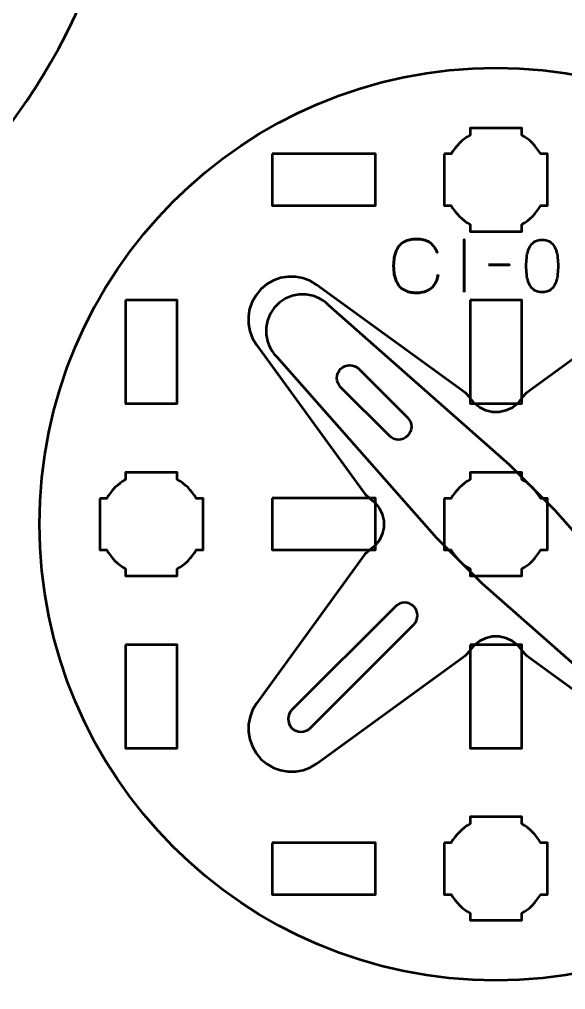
# Model space of a CAD drawing. Header units: centimetres. Extents: x -21.1 to 0, y -29.7 to 0.
# Drawn here: x -6.02 to -2.85, y -26.8 to -21.17 of the extents above; entities that cross this region are included whole.
import ezdxf

# ---------------------------------------------------------------- set-up
doc = ezdxf.new("R2010")
doc.units = ezdxf.units.CM
doc.header["$MEASUREMENT"] = 0
doc.layers.add('Layer 1', color=7, linetype='Continuous')

msp = doc.modelspace()

# ---------------------------------------------------------------- linework, layer by layer
at = {"layer": 'Layer 1', "color": 3, "lineweight": 53}
msp.add_ellipse((-3.25, -24.1), major_axis=(0, 2.65), ratio=1, dxfattribs=at)
at = {"layer": 'Layer 1', "color": 1, "lineweight": 53}
msp.add_open_spline([(-21.00003, -29.19995), (-21.00003, -29.19995), (-21.00003, -2.29992), (-21.00003, -2.29992), (-21.00003, -2.29992), (-21.00003, -2.21709), (-20.93286, -2.14992), (-20.85003, -2.14992), (-20.85003, -2.14992), (-20.7672, -2.14992), (-20.70003, -2.08275), (-20.70003, -1.99992), (-20.70003, -1.99992), (-20.70003, -1.91709), (-20.7672, -1.84992), (-20.85003, -1.84992), (-20.85003, -1.84992), (-20.93286, -1.84992), (-21.00003, -1.78275), (-21.00003, -1.69992), (-21.00003, -1.69992), (-21.00003, -1.61709), (-20.93286, -1.54992), (-20.85003, -1.54992), (-20.85003, -1.54992), (-20.7672, -1.54992), (-20.70003, -1.48275), (-20.70003, -1.39992), (-20.70003, -1.39992), (-20.70003, -1.31709), (-20.7672, -1.24992), (-20.85003, -1.24992), (-20.85003, -1.24992), (-20.93286, -1.24992), (-21.00003, -1.18275), (-21.00003, -1.09992), (-21.00003, -1.09992), (-21.00003, -1.09992), (-21.00003, -0.49992), (-21.00003, -0.49992), (-21.00003, -0.49992), (-21.00003, -0.22295), (-20.77694, 0.00004), (-20.49994, 0.00004), (-20.49994, 0.00004), (-20.49994, 0.00004), (-0.50008, 0.00004), (-0.50008, 0.00004), (-0.50008, 0.00004), (-0.22294, 0.00004), (0.00002, -0.22295), (0.00002, -0.49992), (0.00002, -0.49992), (0.00002, -0.49992), (0.00002, -29.19995), (0.00002, -29.19995), (0.00002, -29.19995), (0.00002, -29.47695), (-0.22294, -29.70004), (-0.50008, -29.70004), (-0.50008, -29.70004), (-0.50008, -29.70004), (-20.49994, -29.70004), (-20.49994, -29.70004), (-20.49994, -29.70004), (-20.77694, -29.70004), (-21.00003, -29.47695), (-21.00003, -29.19995)], degree=3, knots=[0, 0, 0, 0, 0.0588235, 0.0588235, 0.0588235, 0.0588235, 0.1176471, 0.1176471, 0.1176471, 0.1176471, 0.1764706, 0.1764706, 0.1764706, 0.1764706, 0.2352941, 0.2352941, 0.2352941, 0.2352941, 0.2941176, 0.2941176, 0.2941176, 0.2941176, 0.3529412, 0.3529412, 0.3529412, 0.3529412, 0.4117647, 0.4117647, 0.4117647, 0.4117647, 0.4705882, 0.4705882, 0.4705882, 0.4705882, 0.5294118, 0.5294118, 0.5294118, 0.5294118, 0.5882353, 0.5882353, 0.5882353, 0.5882353, 0.6470588, 0.6470588, 0.6470588, 0.6470588, 0.7058824, 0.7058824, 0.7058824, 0.7058824, 0.7647059, 0.7647059, 0.7647059, 0.7647059, 0.8235294, 0.8235294, 0.8235294, 0.8235294, 0.8823529, 0.8823529, 0.8823529, 0.8823529, 0.9411765, 0.9411765, 0.9411765, 0.9411765, 1, 1, 1, 1], dxfattribs=at)
at = {"layer": 'Layer 1', "color": 3, "lineweight": 53}
msp.add_open_spline([(-9.00003, -23.25), (-11.0155, -23.25), (-12.65, -21.6155), (-12.65, -19.59998), (-12.65, -19.59998), (-12.65, -17.58451), (-11.0155, -15.95), (-9.00003, -15.95), (-9.00003, -15.95), (-6.98451, -15.95), (-5.35, -17.58451), (-5.35, -19.59998), (-5.35, -19.59998), (-5.35, -21.6155), (-6.98451, -23.25), (-9.00003, -23.25)], degree=3, knots=[0, 0, 0, 0, 0.25, 0.25, 0.25, 0.25, 0.5, 0.5, 0.5, 0.5, 0.75, 0.75, 0.75, 0.75, 1, 1, 1, 1], dxfattribs=at)
at = {"layer": 'Layer 1', "lineweight": 53}
for points, knots in [([(-3.55, -21.94994), (-3.55, -21.94994), (-3.5098, -21.94994), (-3.5098, -21.94994), (-3.5098, -21.94994), (-3.48347, -21.90442), (-3.44551, -21.86649), (-3.4, -21.84016), (-3.4, -21.84016), (-3.4, -21.84016), (-3.4, -21.79994), (-3.4, -21.79994), (-3.4, -21.79994), (-3.4, -21.79994), (-3.1, -21.79994), (-3.1, -21.79994), (-3.1, -21.79994), (-3.1, -21.79994), (-3.1, -21.84013), (-3.1, -21.84013), (-3.1, -21.84013), (-3.05447, -21.86646), (-3.01648, -21.90441), (-2.99012, -21.94994), (-2.99012, -21.94994), (-2.99012, -21.94994), (-2.95, -21.94994), (-2.95, -21.94994), (-2.95, -21.94994), (-2.95, -21.94994), (-2.95, -22.09536), (-2.95, -22.09536), (-2.95, -22.09536), (-2.95, -22.09536), (-2.94994, -22.10001), (-2.94994, -22.10001), (-2.94994, -22.10001), (-2.94994, -22.10001), (-2.95, -22.10465), (-2.95, -22.10465), (-2.95, -22.10465), (-2.95, -22.10465), (-2.95, -22.24994), (-2.95, -22.24994), (-2.95, -22.24994), (-2.95, -22.24994), (-2.99007, -22.24994), (-2.99007, -22.24994), (-2.99007, -22.24994), (-3.01642, -22.29551), (-3.05442, -22.33352), (-3.1, -22.35988), (-3.1, -22.35988), (-3.1, -22.35988), (-3.1, -22.39994), (-3.1, -22.39994), (-3.1, -22.39994), (-3.1, -22.39994), (-3.24328, -22.39994), (-3.24328, -22.39994), (-3.24328, -22.39994), (-3.24328, -22.39994), (-3.24995, -22.40002), (-3.24995, -22.40002), (-3.24995, -22.40002), (-3.24995, -22.40002), (-3.25663, -22.39994), (-3.25663, -22.39994), (-3.25663, -22.39994), (-3.25663, -22.39994), (-3.4, -22.39994), (-3.4, -22.39994), (-3.4, -22.39994), (-3.4, -22.39994), (-3.4, -22.35984), (-3.4, -22.35984), (-3.4, -22.35984), (-3.44554, -22.33348), (-3.48352, -22.29549), (-3.50985, -22.24994), (-3.50985, -22.24994), (-3.50985, -22.24994), (-3.55, -22.24994), (-3.55, -22.24994), (-3.55, -22.24994), (-3.55, -22.24994), (-3.55, -21.94994), (-3.55, -21.94994)], [0, 0, 0, 0, 0.0454545, 0.0454545, 0.0454545, 0.0454545, 0.0909091, 0.0909091, 0.0909091, 0.0909091, 0.1363636, 0.1363636, 0.1363636, 0.1363636, 0.1818182, 0.1818182, 0.1818182, 0.1818182, 0.2272727, 0.2272727, 0.2272727, 0.2272727, 0.2727273, 0.2727273, 0.2727273, 0.2727273, 0.3181818, 0.3181818, 0.3181818, 0.3181818, 0.3636364, 0.3636364, 0.3636364, 0.3636364, 0.4090909, 0.4090909, 0.4090909, 0.4090909, 0.4545455, 0.4545455, 0.4545455, 0.4545455, 0.5, 0.5, 0.5, 0.5, 0.5454545, 0.5454545, 0.5454545, 0.5454545, 0.5909091, 0.5909091, 0.5909091, 0.5909091, 0.6363636, 0.6363636, 0.6363636, 0.6363636, 0.6818182, 0.6818182, 0.6818182, 0.6818182, 0.7272727, 0.7272727, 0.7272727, 0.7272727, 0.7727273, 0.7727273, 0.7727273, 0.7727273, 0.8181818, 0.8181818, 0.8181818, 0.8181818, 0.8636364, 0.8636364, 0.8636364, 0.8636364, 0.9090909, 0.9090909, 0.9090909, 0.9090909, 0.9545455, 0.9545455, 0.9545455, 0.9545455, 1, 1, 1, 1]), ([(-4.54999, -21.94993), (-4.54999, -21.94993), (-3.94998, -21.94993), (-3.94998, -21.94993), (-3.94998, -21.94993), (-3.94998, -21.94993), (-3.94998, -22.24993), (-3.94998, -22.24993), (-3.94998, -22.24993), (-3.94998, -22.24993), (-4.54999, -22.24993), (-4.54999, -22.24993), (-4.54999, -22.24993), (-4.54999, -22.24993), (-4.54999, -21.94993), (-4.54999, -21.94993)], [0, 0, 0, 0, 0.25, 0.25, 0.25, 0.25, 0.5, 0.5, 0.5, 0.5, 0.75, 0.75, 0.75, 0.75, 1, 1, 1, 1]), ([(-5.39997, -22.79991), (-5.39997, -22.79991), (-5.09997, -22.79991), (-5.09997, -22.79991), (-5.09997, -22.79991), (-5.09997, -22.79991), (-5.09997, -23.39992), (-5.09997, -23.39992), (-5.09997, -23.39992), (-5.09997, -23.39992), (-5.39997, -23.39992), (-5.39997, -23.39992), (-5.39997, -23.39992), (-5.39997, -23.39992), (-5.39997, -22.79991), (-5.39997, -22.79991)], [0, 0, 0, 0, 0.25, 0.25, 0.25, 0.25, 0.5, 0.5, 0.5, 0.5, 0.75, 0.75, 0.75, 0.75, 1, 1, 1, 1]), ([(-3.40004, -22.79991), (-3.40004, -22.79991), (-3.10004, -22.79991), (-3.10004, -22.79991), (-3.10004, -22.79991), (-3.10004, -22.79991), (-3.10004, -23.39992), (-3.10004, -23.39992), (-3.10004, -23.39992), (-3.10004, -23.39992), (-3.40004, -23.39992), (-3.40004, -23.39992), (-3.40004, -23.39992), (-3.40004, -23.39992), (-3.40004, -22.79991), (-3.40004, -22.79991)], [0, 0, 0, 0, 0.25, 0.25, 0.25, 0.25, 0.5, 0.5, 0.5, 0.5, 0.75, 0.75, 0.75, 0.75, 1, 1, 1, 1]), ([(-4.04549, -23.19844), (-4.07477, -23.16916), (-4.12228, -23.16916), (-4.15156, -23.19844), (-4.15156, -23.19844), (-4.18084, -23.22772), (-4.18084, -23.27522), (-4.15156, -23.3045), (-4.15156, -23.3045), (-4.15156, -23.3045), (-3.86871, -23.58735), (-3.86871, -23.58735), (-3.86871, -23.58735), (-3.83943, -23.61663), (-3.79193, -23.61663), (-3.76265, -23.58735), (-3.76265, -23.58735), (-3.73337, -23.55807), (-3.73337, -23.51056), (-3.76265, -23.48128), (-3.76265, -23.48128), (-3.76265, -23.48128), (-4.04549, -23.19844), (-4.04549, -23.19844)], [0, 0, 0, 0, 0.1666667, 0.1666667, 0.1666667, 0.1666667, 0.3333333, 0.3333333, 0.3333333, 0.3333333, 0.5, 0.5, 0.5, 0.5, 0.6666667, 0.6666667, 0.6666667, 0.6666667, 0.8333333, 0.8333333, 0.8333333, 0.8333333, 1, 1, 1, 1]), ([(-5.55, -23.94994), (-5.55, -23.94994), (-5.5098, -23.94994), (-5.5098, -23.94994), (-5.5098, -23.94994), (-5.48347, -23.90442), (-5.44551, -23.86649), (-5.4, -23.84016), (-5.4, -23.84016), (-5.4, -23.84016), (-5.4, -23.79994), (-5.4, -23.79994), (-5.4, -23.79994), (-5.4, -23.79994), (-5.1, -23.79994), (-5.1, -23.79994), (-5.1, -23.79994), (-5.1, -23.79994), (-5.1, -23.84013), (-5.1, -23.84013), (-5.1, -23.84013), (-5.05447, -23.86646), (-5.01648, -23.90441), (-4.99012, -23.94994), (-4.99012, -23.94994), (-4.99012, -23.94994), (-4.95, -23.94994), (-4.95, -23.94994), (-4.95, -23.94994), (-4.95, -23.94994), (-4.95, -24.09536), (-4.95, -24.09536), (-4.95, -24.09536), (-4.95, -24.09536), (-4.94994, -24.10001), (-4.94994, -24.10001), (-4.94994, -24.10001), (-4.94994, -24.10001), (-4.95, -24.10465), (-4.95, -24.10465), (-4.95, -24.10465), (-4.95, -24.10465), (-4.95, -24.24994), (-4.95, -24.24994), (-4.95, -24.24994), (-4.95, -24.24994), (-4.99007, -24.24994), (-4.99007, -24.24994), (-4.99007, -24.24994), (-5.01642, -24.29551), (-5.05442, -24.33352), (-5.1, -24.35988), (-5.1, -24.35988), (-5.1, -24.35988), (-5.1, -24.39994), (-5.1, -24.39994), (-5.1, -24.39994), (-5.1, -24.39994), (-5.24328, -24.39994), (-5.24328, -24.39994), (-5.24328, -24.39994), (-5.24328, -24.39994), (-5.24995, -24.40002), (-5.24995, -24.40002), (-5.24995, -24.40002), (-5.24995, -24.40002), (-5.25663, -24.39994), (-5.25663, -24.39994), (-5.25663, -24.39994), (-5.25663, -24.39994), (-5.4, -24.39994), (-5.4, -24.39994), (-5.4, -24.39994), (-5.4, -24.39994), (-5.4, -24.35984), (-5.4, -24.35984), (-5.4, -24.35984), (-5.44554, -24.33348), (-5.48352, -24.29549), (-5.50985, -24.24994), (-5.50985, -24.24994), (-5.50985, -24.24994), (-5.55, -24.24994), (-5.55, -24.24994), (-5.55, -24.24994), (-5.55, -24.24994), (-5.55, -23.94994), (-5.55, -23.94994)], [0, 0, 0, 0, 0.0454545, 0.0454545, 0.0454545, 0.0454545, 0.0909091, 0.0909091, 0.0909091, 0.0909091, 0.1363636, 0.1363636, 0.1363636, 0.1363636, 0.1818182, 0.1818182, 0.1818182, 0.1818182, 0.2272727, 0.2272727, 0.2272727, 0.2272727, 0.2727273, 0.2727273, 0.2727273, 0.2727273, 0.3181818, 0.3181818, 0.3181818, 0.3181818, 0.3636364, 0.3636364, 0.3636364, 0.3636364, 0.4090909, 0.4090909, 0.4090909, 0.4090909, 0.4545455, 0.4545455, 0.4545455, 0.4545455, 0.5, 0.5, 0.5, 0.5, 0.5454545, 0.5454545, 0.5454545, 0.5454545, 0.5909091, 0.5909091, 0.5909091, 0.5909091, 0.6363636, 0.6363636, 0.6363636, 0.6363636, 0.6818182, 0.6818182, 0.6818182, 0.6818182, 0.7272727, 0.7272727, 0.7272727, 0.7272727, 0.7727273, 0.7727273, 0.7727273, 0.7727273, 0.8181818, 0.8181818, 0.8181818, 0.8181818, 0.8636364, 0.8636364, 0.8636364, 0.8636364, 0.9090909, 0.9090909, 0.9090909, 0.9090909, 0.9545455, 0.9545455, 0.9545455, 0.9545455, 1, 1, 1, 1]), ([(-3.55, -23.94994), (-3.55, -23.94994), (-3.5098, -23.94994), (-3.5098, -23.94994), (-3.5098, -23.94994), (-3.48347, -23.90442), (-3.44551, -23.86649), (-3.4, -23.84016), (-3.4, -23.84016), (-3.4, -23.84016), (-3.4, -23.79994), (-3.4, -23.79994), (-3.4, -23.79994), (-3.4, -23.79994), (-3.1, -23.79994), (-3.1, -23.79994), (-3.1, -23.79994), (-3.1, -23.79994), (-3.1, -23.84013), (-3.1, -23.84013), (-3.1, -23.84013), (-3.05447, -23.86646), (-3.01648, -23.90441), (-2.99012, -23.94994), (-2.99012, -23.94994), (-2.99012, -23.94994), (-2.95, -23.94994), (-2.95, -23.94994), (-2.95, -23.94994), (-2.95, -23.94994), (-2.95, -24.09536), (-2.95, -24.09536), (-2.95, -24.09536), (-2.95, -24.09536), (-2.94994, -24.10001), (-2.94994, -24.10001), (-2.94994, -24.10001), (-2.94994, -24.10001), (-2.95, -24.10465), (-2.95, -24.10465), (-2.95, -24.10465), (-2.95, -24.10465), (-2.95, -24.24994), (-2.95, -24.24994), (-2.95, -24.24994), (-2.95, -24.24994), (-2.99007, -24.24994), (-2.99007, -24.24994), (-2.99007, -24.24994), (-3.01642, -24.29551), (-3.05442, -24.33352), (-3.1, -24.35988), (-3.1, -24.35988), (-3.1, -24.35988), (-3.1, -24.39994), (-3.1, -24.39994), (-3.1, -24.39994), (-3.1, -24.39994), (-3.24328, -24.39994), (-3.24328, -24.39994), (-3.24328, -24.39994), (-3.24328, -24.39994), (-3.24995, -24.40002), (-3.24995, -24.40002), (-3.24995, -24.40002), (-3.24995, -24.40002), (-3.25663, -24.39994), (-3.25663, -24.39994), (-3.25663, -24.39994), (-3.25663, -24.39994), (-3.4, -24.39994), (-3.4, -24.39994), (-3.4, -24.39994), (-3.4, -24.39994), (-3.4, -24.35984), (-3.4, -24.35984), (-3.4, -24.35984), (-3.44554, -24.33348), (-3.48352, -24.29549), (-3.50985, -24.24994), (-3.50985, -24.24994), (-3.50985, -24.24994), (-3.55, -24.24994), (-3.55, -24.24994), (-3.55, -24.24994), (-3.55, -24.24994), (-3.55, -23.94994), (-3.55, -23.94994)], [0, 0, 0, 0, 0.0454545, 0.0454545, 0.0454545, 0.0454545, 0.0909091, 0.0909091, 0.0909091, 0.0909091, 0.1363636, 0.1363636, 0.1363636, 0.1363636, 0.1818182, 0.1818182, 0.1818182, 0.1818182, 0.2272727, 0.2272727, 0.2272727, 0.2272727, 0.2727273, 0.2727273, 0.2727273, 0.2727273, 0.3181818, 0.3181818, 0.3181818, 0.3181818, 0.3636364, 0.3636364, 0.3636364, 0.3636364, 0.4090909, 0.4090909, 0.4090909, 0.4090909, 0.4545455, 0.4545455, 0.4545455, 0.4545455, 0.5, 0.5, 0.5, 0.5, 0.5454545, 0.5454545, 0.5454545, 0.5454545, 0.5909091, 0.5909091, 0.5909091, 0.5909091, 0.6363636, 0.6363636, 0.6363636, 0.6363636, 0.6818182, 0.6818182, 0.6818182, 0.6818182, 0.7272727, 0.7272727, 0.7272727, 0.7272727, 0.7727273, 0.7727273, 0.7727273, 0.7727273, 0.8181818, 0.8181818, 0.8181818, 0.8181818, 0.8636364, 0.8636364, 0.8636364, 0.8636364, 0.9090909, 0.9090909, 0.9090909, 0.9090909, 0.9545455, 0.9545455, 0.9545455, 0.9545455, 1, 1, 1, 1]), ([(-4.54999, -23.94986), (-4.54999, -23.94986), (-3.94998, -23.94986), (-3.94998, -23.94986), (-3.94998, -23.94986), (-3.94998, -23.94986), (-3.94998, -24.24986), (-3.94998, -24.24986), (-3.94998, -24.24986), (-3.94998, -24.24986), (-4.54999, -24.24986), (-4.54999, -24.24986), (-4.54999, -24.24986), (-4.54999, -24.24986), (-4.54999, -23.94986), (-4.54999, -23.94986)], [0, 0, 0, 0, 0.25, 0.25, 0.25, 0.25, 0.5, 0.5, 0.5, 0.5, 0.75, 0.75, 0.75, 0.75, 1, 1, 1, 1]), ([(-4.32833, -25.2844), (-4.35761, -25.31369), (-4.40512, -25.31369), (-4.4344, -25.2844), (-4.4344, -25.2844), (-4.46368, -25.25512), (-4.46368, -25.20762), (-4.4344, -25.17834), (-4.4344, -25.17834), (-4.4344, -25.17834), (-3.83336, -24.5773), (-3.83336, -24.5773), (-3.83336, -24.5773), (-3.80408, -24.54802), (-3.75657, -24.54802), (-3.72729, -24.5773), (-3.72729, -24.5773), (-3.69801, -24.60658), (-3.69801, -24.65408), (-3.72729, -24.68336), (-3.72729, -24.68336), (-3.72729, -24.68336), (-4.32833, -25.2844), (-4.32833, -25.2844)], [0, 0, 0, 0, 0.1666667, 0.1666667, 0.1666667, 0.1666667, 0.3333333, 0.3333333, 0.3333333, 0.3333333, 0.5, 0.5, 0.5, 0.5, 0.6666667, 0.6666667, 0.6666667, 0.6666667, 0.8333333, 0.8333333, 0.8333333, 0.8333333, 1, 1, 1, 1]), ([(-5.39997, -24.79998), (-5.39997, -24.79998), (-5.09997, -24.79998), (-5.09997, -24.79998), (-5.09997, -24.79998), (-5.09997, -24.79998), (-5.09997, -25.39998), (-5.09997, -25.39998), (-5.09997, -25.39998), (-5.09997, -25.39998), (-5.39997, -25.39998), (-5.39997, -25.39998), (-5.39997, -25.39998), (-5.39997, -25.39998), (-5.39997, -24.79998), (-5.39997, -24.79998)], [0, 0, 0, 0, 0.25, 0.25, 0.25, 0.25, 0.5, 0.5, 0.5, 0.5, 0.75, 0.75, 0.75, 0.75, 1, 1, 1, 1]), ([(-3.40004, -24.79998), (-3.40004, -24.79998), (-3.10004, -24.79998), (-3.10004, -24.79998), (-3.10004, -24.79998), (-3.10004, -24.79998), (-3.10004, -25.39998), (-3.10004, -25.39998), (-3.10004, -25.39998), (-3.10004, -25.39998), (-3.40004, -25.39998), (-3.40004, -25.39998), (-3.40004, -25.39998), (-3.40004, -25.39998), (-3.40004, -24.79998), (-3.40004, -24.79998)], [0, 0, 0, 0, 0.25, 0.25, 0.25, 0.25, 0.5, 0.5, 0.5, 0.5, 0.75, 0.75, 0.75, 0.75, 1, 1, 1, 1]), ([(-3.55, -25.94994), (-3.55, -25.94994), (-3.5098, -25.94994), (-3.5098, -25.94994), (-3.5098, -25.94994), (-3.48347, -25.90442), (-3.44551, -25.86649), (-3.4, -25.84016), (-3.4, -25.84016), (-3.4, -25.84016), (-3.4, -25.79994), (-3.4, -25.79994), (-3.4, -25.79994), (-3.4, -25.79994), (-3.1, -25.79994), (-3.1, -25.79994), (-3.1, -25.79994), (-3.1, -25.79994), (-3.1, -25.84013), (-3.1, -25.84013), (-3.1, -25.84013), (-3.05447, -25.86646), (-3.01648, -25.90441), (-2.99012, -25.94994), (-2.99012, -25.94994), (-2.99012, -25.94994), (-2.95, -25.94994), (-2.95, -25.94994), (-2.95, -25.94994), (-2.95, -25.94994), (-2.95, -26.09536), (-2.95, -26.09536), (-2.95, -26.09536), (-2.95, -26.09536), (-2.94994, -26.10001), (-2.94994, -26.10001), (-2.94994, -26.10001), (-2.94994, -26.10001), (-2.95, -26.10465), (-2.95, -26.10465), (-2.95, -26.10465), (-2.95, -26.10465), (-2.95, -26.24994), (-2.95, -26.24994), (-2.95, -26.24994), (-2.95, -26.24994), (-2.99007, -26.24994), (-2.99007, -26.24994), (-2.99007, -26.24994), (-3.01642, -26.29551), (-3.05442, -26.33352), (-3.1, -26.35988), (-3.1, -26.35988), (-3.1, -26.35988), (-3.1, -26.39994), (-3.1, -26.39994), (-3.1, -26.39994), (-3.1, -26.39994), (-3.24328, -26.39994), (-3.24328, -26.39994), (-3.24328, -26.39994), (-3.24328, -26.39994), (-3.24995, -26.40002), (-3.24995, -26.40002), (-3.24995, -26.40002), (-3.24995, -26.40002), (-3.25663, -26.39994), (-3.25663, -26.39994), (-3.25663, -26.39994), (-3.25663, -26.39994), (-3.4, -26.39994), (-3.4, -26.39994), (-3.4, -26.39994), (-3.4, -26.39994), (-3.4, -26.35984), (-3.4, -26.35984), (-3.4, -26.35984), (-3.44554, -26.33348), (-3.48352, -26.29549), (-3.50985, -26.24994), (-3.50985, -26.24994), (-3.50985, -26.24994), (-3.55, -26.24994), (-3.55, -26.24994), (-3.55, -26.24994), (-3.55, -26.24994), (-3.55, -25.94994), (-3.55, -25.94994)], [0, 0, 0, 0, 0.0454545, 0.0454545, 0.0454545, 0.0454545, 0.0909091, 0.0909091, 0.0909091, 0.0909091, 0.1363636, 0.1363636, 0.1363636, 0.1363636, 0.1818182, 0.1818182, 0.1818182, 0.1818182, 0.2272727, 0.2272727, 0.2272727, 0.2272727, 0.2727273, 0.2727273, 0.2727273, 0.2727273, 0.3181818, 0.3181818, 0.3181818, 0.3181818, 0.3636364, 0.3636364, 0.3636364, 0.3636364, 0.4090909, 0.4090909, 0.4090909, 0.4090909, 0.4545455, 0.4545455, 0.4545455, 0.4545455, 0.5, 0.5, 0.5, 0.5, 0.5454545, 0.5454545, 0.5454545, 0.5454545, 0.5909091, 0.5909091, 0.5909091, 0.5909091, 0.6363636, 0.6363636, 0.6363636, 0.6363636, 0.6818182, 0.6818182, 0.6818182, 0.6818182, 0.7272727, 0.7272727, 0.7272727, 0.7272727, 0.7727273, 0.7727273, 0.7727273, 0.7727273, 0.8181818, 0.8181818, 0.8181818, 0.8181818, 0.8636364, 0.8636364, 0.8636364, 0.8636364, 0.9090909, 0.9090909, 0.9090909, 0.9090909, 0.9545455, 0.9545455, 0.9545455, 0.9545455, 1, 1, 1, 1]), ([(-4.54999, -25.94996), (-4.54999, -25.94996), (-3.94998, -25.94996), (-3.94998, -25.94996), (-3.94998, -25.94996), (-3.94998, -25.94996), (-3.94998, -26.24997), (-3.94998, -26.24997), (-3.94998, -26.24997), (-3.94998, -26.24997), (-4.54999, -26.24997), (-4.54999, -26.24997), (-4.54999, -26.24997), (-4.54999, -26.24997), (-4.54999, -25.94996), (-4.54999, -25.94996)], [0, 0, 0, 0, 0.25, 0.25, 0.25, 0.25, 0.5, 0.5, 0.5, 0.5, 0.75, 0.75, 0.75, 0.75, 1, 1, 1, 1])]:
    msp.add_open_spline(points, degree=3, knots=knots, dxfattribs=at)
at = {"layer": 'Layer 1', "color": 5, "lineweight": 53}
for points, knots in [([(-3.58485, -22.65033), (-3.58937, -22.67453), (-3.59727, -22.6945), (-3.60835, -22.71016), (-3.60835, -22.71016), (-3.61949, -22.72576), (-3.63375, -22.73733), (-3.6511, -22.74488), (-3.6511, -22.74488), (-3.66839, -22.75243), (-3.68871, -22.75624), (-3.71185, -22.75617), (-3.71185, -22.75617), (-3.74, -22.75624), (-3.76392, -22.7508), (-3.78354, -22.73973), (-3.78354, -22.73973), (-3.80315, -22.72872), (-3.81811, -22.71172), (-3.82841, -22.68865), (-3.82841, -22.68865), (-3.83871, -22.66557), (-3.84386, -22.63601), (-3.84393, -22.59996), (-3.84393, -22.59996), (-3.84386, -22.56405), (-3.83871, -22.53455), (-3.82841, -22.51148), (-3.82841, -22.51148), (-3.81811, -22.48841), (-3.80315, -22.47134), (-3.78354, -22.46026), (-3.78354, -22.46026), (-3.76392, -22.44918), (-3.74, -22.44368), (-3.71185, -22.44375), (-3.71185, -22.44375), (-3.68172, -22.44368), (-3.65647, -22.4501), (-3.63615, -22.46301), (-3.63615, -22.46301), (-3.6159, -22.47592), (-3.60101, -22.49589), (-3.59163, -22.52291), (-3.59163, -22.52291), (-3.60101, -22.49589), (-3.6159, -22.47592), (-3.63615, -22.46301), (-3.63615, -22.46301), (-3.65647, -22.4501), (-3.68172, -22.44368), (-3.71185, -22.44375), (-3.71185, -22.44375), (-3.74, -22.44368), (-3.76392, -22.44918), (-3.78354, -22.46026), (-3.78354, -22.46026), (-3.80315, -22.47134), (-3.81811, -22.48841), (-3.82841, -22.51148), (-3.82841, -22.51148), (-3.83871, -22.53455), (-3.84386, -22.56405), (-3.84393, -22.59996), (-3.84393, -22.59996), (-3.84386, -22.63601), (-3.83871, -22.66557), (-3.82841, -22.68865), (-3.82841, -22.68865), (-3.81811, -22.71172), (-3.80315, -22.72872), (-3.78354, -22.73973), (-3.78354, -22.73973), (-3.76392, -22.7508), (-3.74, -22.75624), (-3.71185, -22.75617), (-3.71185, -22.75617), (-3.68871, -22.75624), (-3.66839, -22.75243), (-3.6511, -22.74488), (-3.6511, -22.74488), (-3.63375, -22.73733), (-3.61949, -22.72576), (-3.60835, -22.71016), (-3.60835, -22.71016), (-3.59727, -22.6945), (-3.58937, -22.67453), (-3.58485, -22.65033)], [0, 0, 0, 0, 0.0454545, 0.0454545, 0.0454545, 0.0454545, 0.0909091, 0.0909091, 0.0909091, 0.0909091, 0.1363636, 0.1363636, 0.1363636, 0.1363636, 0.1818182, 0.1818182, 0.1818182, 0.1818182, 0.2272727, 0.2272727, 0.2272727, 0.2272727, 0.2727273, 0.2727273, 0.2727273, 0.2727273, 0.3181818, 0.3181818, 0.3181818, 0.3181818, 0.3636364, 0.3636364, 0.3636364, 0.3636364, 0.4090909, 0.4090909, 0.4090909, 0.4090909, 0.4545455, 0.4545455, 0.4545455, 0.4545455, 0.5, 0.5, 0.5, 0.5, 0.5454545, 0.5454545, 0.5454545, 0.5454545, 0.5909091, 0.5909091, 0.5909091, 0.5909091, 0.6363636, 0.6363636, 0.6363636, 0.6363636, 0.6818182, 0.6818182, 0.6818182, 0.6818182, 0.7272727, 0.7272727, 0.7272727, 0.7272727, 0.7727273, 0.7727273, 0.7727273, 0.7727273, 0.8181818, 0.8181818, 0.8181818, 0.8181818, 0.8636364, 0.8636364, 0.8636364, 0.8636364, 0.9090909, 0.9090909, 0.9090909, 0.9090909, 0.9545455, 0.9545455, 0.9545455, 0.9545455, 1, 1, 1, 1]), ([(-3.43499, -22.75278), (-3.43499, -22.75278), (-3.43499, -22.44756), (-3.43499, -22.44756), (-3.43499, -22.44756), (-3.43499, -22.44756), (-3.43499, -22.75278), (-3.43499, -22.75278)], [0, 0, 0, 0, 0.5, 0.5, 0.5, 0.5, 1, 1, 1, 1]), ([(-2.9816, -22.75278), (-2.96679, -22.75271), (-2.95402, -22.7501), (-2.94336, -22.74502), (-2.94336, -22.74502), (-2.93278, -22.73994), (-2.92396, -22.73267), (-2.91691, -22.72343), (-2.91691, -22.72343), (-2.90992, -22.71412), (-2.90442, -22.70311), (-2.90033, -22.69041), (-2.90033, -22.69041), (-2.8963, -22.67771), (-2.89341, -22.66381), (-2.89179, -22.64857), (-2.89179, -22.64857), (-2.89009, -22.63333), (-2.88925, -22.61731), (-2.88932, -22.60038), (-2.88932, -22.60038), (-2.88925, -22.58352), (-2.89009, -22.5675), (-2.89179, -22.55233), (-2.89179, -22.55233), (-2.89341, -22.53716), (-2.8963, -22.52319), (-2.90033, -22.51049), (-2.90033, -22.51049), (-2.90442, -22.49786), (-2.90992, -22.48686), (-2.91691, -22.47747), (-2.91691, -22.47747), (-2.92396, -22.46816), (-2.93278, -22.46089), (-2.94336, -22.45581), (-2.94336, -22.45581), (-2.95402, -22.45066), (-2.96679, -22.44805), (-2.9816, -22.44798), (-2.9816, -22.44798), (-2.99642, -22.44805), (-3.00919, -22.45066), (-3.01985, -22.45581), (-3.01985, -22.45581), (-3.03043, -22.46089), (-3.03925, -22.46816), (-3.0463, -22.47747), (-3.0463, -22.47747), (-3.05329, -22.48686), (-3.05879, -22.49786), (-3.06288, -22.51049), (-3.06288, -22.51049), (-3.06691, -22.52319), (-3.0698, -22.53716), (-3.07142, -22.55233), (-3.07142, -22.55233), (-3.07311, -22.5675), (-3.07396, -22.58352), (-3.07389, -22.60038), (-3.07389, -22.60038), (-3.07396, -22.61731), (-3.07311, -22.63333), (-3.07142, -22.64857), (-3.07142, -22.64857), (-3.0698, -22.66381), (-3.06691, -22.67771), (-3.06288, -22.69041), (-3.06288, -22.69041), (-3.05879, -22.70311), (-3.05329, -22.71412), (-3.0463, -22.72343), (-3.0463, -22.72343), (-3.03925, -22.73267), (-3.03043, -22.73994), (-3.01985, -22.74502), (-3.01985, -22.74502), (-3.00919, -22.7501), (-2.99642, -22.75271), (-2.9816, -22.75278)], [0, 0, 0, 0, 0.05, 0.05, 0.05, 0.05, 0.1, 0.1, 0.1, 0.1, 0.15, 0.15, 0.15, 0.15, 0.2, 0.2, 0.2, 0.2, 0.25, 0.25, 0.25, 0.25, 0.3, 0.3, 0.3, 0.3, 0.35, 0.35, 0.35, 0.35, 0.4, 0.4, 0.4, 0.4, 0.45, 0.45, 0.45, 0.45, 0.5, 0.5, 0.5, 0.5, 0.55, 0.55, 0.55, 0.55, 0.6, 0.6, 0.6, 0.6, 0.65, 0.65, 0.65, 0.65, 0.7, 0.7, 0.7, 0.7, 0.75, 0.75, 0.75, 0.75, 0.8, 0.8, 0.8, 0.8, 0.85, 0.85, 0.85, 0.85, 0.9, 0.9, 0.9, 0.9, 0.95, 0.95, 0.95, 0.95, 1, 1, 1, 1]), ([(-2.9816, -22.75278), (-2.96679, -22.75271), (-2.95402, -22.7501), (-2.94336, -22.74502), (-2.94336, -22.74502), (-2.93278, -22.73994), (-2.92396, -22.73267), (-2.91691, -22.72343), (-2.91691, -22.72343), (-2.90992, -22.71412), (-2.90442, -22.70311), (-2.90033, -22.69041), (-2.90033, -22.69041), (-2.8963, -22.67771), (-2.89341, -22.66381), (-2.89179, -22.64857), (-2.89179, -22.64857), (-2.89009, -22.63333), (-2.88925, -22.61731), (-2.88932, -22.60038), (-2.88932, -22.60038), (-2.88925, -22.58352), (-2.89009, -22.5675), (-2.89179, -22.55233), (-2.89179, -22.55233), (-2.89341, -22.53716), (-2.8963, -22.52319), (-2.90033, -22.51049), (-2.90033, -22.51049), (-2.90442, -22.49786), (-2.90992, -22.48686), (-2.91691, -22.47747), (-2.91691, -22.47747), (-2.92396, -22.46816), (-2.93278, -22.46089), (-2.94336, -22.45581), (-2.94336, -22.45581), (-2.95402, -22.45066), (-2.96679, -22.44805), (-2.9816, -22.44798), (-2.9816, -22.44798), (-2.99642, -22.44805), (-3.00919, -22.45066), (-3.01985, -22.45581), (-3.01985, -22.45581), (-3.03043, -22.46089), (-3.03925, -22.46816), (-3.0463, -22.47747), (-3.0463, -22.47747), (-3.05329, -22.48686), (-3.05879, -22.49786), (-3.06288, -22.51049), (-3.06288, -22.51049), (-3.06691, -22.52319), (-3.0698, -22.53716), (-3.07142, -22.55233), (-3.07142, -22.55233), (-3.07311, -22.5675), (-3.07396, -22.58352), (-3.07389, -22.60038), (-3.07389, -22.60038), (-3.07396, -22.61731), (-3.07311, -22.63333), (-3.07142, -22.64857), (-3.07142, -22.64857), (-3.0698, -22.66381), (-3.06691, -22.67771), (-3.06288, -22.69041), (-3.06288, -22.69041), (-3.05879, -22.70311), (-3.05329, -22.71412), (-3.0463, -22.72343), (-3.0463, -22.72343), (-3.03925, -22.73267), (-3.03043, -22.73994), (-3.01985, -22.74502), (-3.01985, -22.74502), (-3.00919, -22.7501), (-2.99642, -22.75271), (-2.9816, -22.75278)], [0, 0, 0, 0, 0.05, 0.05, 0.05, 0.05, 0.1, 0.1, 0.1, 0.1, 0.15, 0.15, 0.15, 0.15, 0.2, 0.2, 0.2, 0.2, 0.25, 0.25, 0.25, 0.25, 0.3, 0.3, 0.3, 0.3, 0.35, 0.35, 0.35, 0.35, 0.4, 0.4, 0.4, 0.4, 0.45, 0.45, 0.45, 0.45, 0.5, 0.5, 0.5, 0.5, 0.55, 0.55, 0.55, 0.55, 0.6, 0.6, 0.6, 0.6, 0.65, 0.65, 0.65, 0.65, 0.7, 0.7, 0.7, 0.7, 0.75, 0.75, 0.75, 0.75, 0.8, 0.8, 0.8, 0.8, 0.85, 0.85, 0.85, 0.85, 0.9, 0.9, 0.9, 0.9, 0.95, 0.95, 0.95, 0.95, 1, 1, 1, 1]), ([(-3.29402, -22.59318), (-3.29402, -22.59318), (-3.17083, -22.59318), (-3.17083, -22.59318), (-3.17083, -22.59318), (-3.17083, -22.59318), (-3.29402, -22.59318), (-3.29402, -22.59318)], [0, 0, 0, 0, 0.5, 0.5, 0.5, 0.5, 1, 1, 1, 1]), ([(-4.29126, -22.7098), (-4.29126, -22.7098), (-3.42532, -23.33937), (-3.42532, -23.33937), (-3.42532, -23.33937), (-3.42532, -23.33937), (-3.39843, -23.36738), (-3.39843, -23.36738), (-3.39843, -23.36738), (-3.39843, -23.36738), (-3.37435, -23.39819), (-3.37435, -23.39819), (-3.37435, -23.39819), (-3.37435, -23.39819), (-3.3441, -23.42283), (-3.3441, -23.42283), (-3.3441, -23.42283), (-3.3441, -23.42283), (-3.30882, -23.44019), (-3.30882, -23.44019), (-3.30882, -23.44019), (-3.30882, -23.44019), (-3.2696, -23.44916), (-3.2696, -23.44916), (-3.2696, -23.44916), (-3.2696, -23.44916), (-3.23039, -23.44915), (-3.23039, -23.44915), (-3.23039, -23.44915), (-3.23039, -23.44915), (-3.19231, -23.44019), (-3.19231, -23.44019), (-3.19231, -23.44019), (-3.19231, -23.44019), (-3.15646, -23.42338), (-3.15646, -23.42338), (-3.15646, -23.42338), (-3.15646, -23.42338), (-3.12565, -23.39818), (-3.12565, -23.39818), (-3.12565, -23.39818), (-3.12565, -23.39818), (-3.10158, -23.36738), (-3.10158, -23.36738), (-3.10158, -23.36738), (-3.10158, -23.36738), (-3.07525, -23.33881), (-3.07525, -23.33881), (-3.07525, -23.33881), (-3.07525, -23.33881), (-2.2093, -22.71036), (-2.2093, -22.71036), (-2.2093, -22.71036), (-2.2093, -22.71036), (-2.17177, -22.68739), (-2.17177, -22.68739), (-2.17177, -22.68739), (-2.17177, -22.68739), (-2.13089, -22.67228), (-2.13089, -22.67228), (-2.13089, -22.67228), (-2.13089, -22.67228), (-2.08775, -22.66387), (-2.08775, -22.66387), (-2.08775, -22.66387), (-2.08775, -22.66387), (-2.04351, -22.66331), (-2.04351, -22.66331), (-2.04351, -22.66331), (-2.04351, -22.66331), (-1.99982, -22.67115), (-1.99982, -22.67115), (-1.99982, -22.67115), (-1.99982, -22.67115), (-1.95837, -22.68572), (-1.95837, -22.68572), (-1.95837, -22.68572), (-1.95837, -22.68572), (-1.91973, -22.70756), (-1.91973, -22.70756), (-1.91973, -22.70756), (-1.91973, -22.70756), (-1.88612, -22.73556), (-1.88612, -22.73556), (-1.88612, -22.73556), (-1.88612, -22.73556), (-1.85755, -22.76973), (-1.85755, -22.76973), (-1.85755, -22.76973), (-1.85755, -22.76973), (-1.83571, -22.80838), (-1.83571, -22.80838), (-1.83571, -22.80838), (-1.83571, -22.80838), (-1.82114, -22.84982), (-1.82114, -22.84982), (-1.82114, -22.84982), (-1.82114, -22.84982), (-1.81386, -22.89296), (-1.81386, -22.89296), (-1.81386, -22.89296), (-1.81386, -22.89296), (-1.81442, -22.9372), (-1.81442, -22.9372), (-1.81442, -22.9372), (-1.81442, -22.9372), (-1.82227, -22.9809), (-1.82227, -22.9809), (-1.82227, -22.9809), (-1.82227, -22.9809), (-1.83738, -23.02178), (-1.83738, -23.02178), (-1.83738, -23.02178), (-1.83738, -23.02178), (-1.86035, -23.05931), (-1.86035, -23.05931), (-1.86035, -23.05931), (-1.86035, -23.05931), (-2.48936, -23.9247), (-2.48936, -23.9247), (-2.48936, -23.9247), (-2.48936, -23.9247), (-2.51738, -23.95158), (-2.51738, -23.95158), (-2.51738, -23.95158), (-2.51738, -23.95158), (-2.54817, -23.97566), (-2.54817, -23.97566), (-2.54817, -23.97566), (-2.54817, -23.97566), (-2.57337, -24.00647), (-2.57337, -24.00647), (-2.57337, -24.00647), (-2.57337, -24.00647), (-2.59018, -24.04232), (-2.59018, -24.04232), (-2.59018, -24.04232), (-2.59018, -24.04232), (-2.59914, -24.08039), (-2.59914, -24.08039), (-2.59914, -24.08039), (-2.59914, -24.08039), (-2.59915, -24.11961), (-2.59915, -24.11961), (-2.59915, -24.11961), (-2.59915, -24.11961), (-2.59075, -24.15826), (-2.59075, -24.15826), (-2.59075, -24.15826), (-2.59075, -24.15826), (-2.57338, -24.19355), (-2.57338, -24.19355), (-2.57338, -24.19355), (-2.57338, -24.19355), (-2.54818, -24.22436), (-2.54818, -24.22436), (-2.54818, -24.22436), (-2.54818, -24.22436), (-2.51737, -24.24844), (-2.51737, -24.24844), (-2.51737, -24.24844), (-2.51737, -24.24844), (-2.48936, -24.27532), (-2.48936, -24.27532), (-2.48936, -24.27532), (-2.48936, -24.27532), (-1.86036, -25.1407), (-1.86036, -25.1407), (-1.86036, -25.1407), (-1.86036, -25.1407), (-1.8374, -25.17822), (-1.8374, -25.17822), (-1.8374, -25.17822), (-1.8374, -25.17822), (-1.82171, -25.21966), (-1.82171, -25.21966), (-1.82171, -25.21966), (-1.82171, -25.21966), (-1.81388, -25.26336), (-1.81388, -25.26336), (-1.81388, -25.26336), (-1.81388, -25.26336), (-1.81332, -25.3076), (-1.81332, -25.3076), (-1.81332, -25.3076), (-1.81332, -25.3076), (-1.82059, -25.35073), (-1.82059, -25.35073), (-1.82059, -25.35073), (-1.82059, -25.35073), (-1.83516, -25.39218), (-1.83516, -25.39218), (-1.83516, -25.39218), (-1.83516, -25.39218), (-1.857, -25.43083), (-1.857, -25.43083), (-1.857, -25.43083), (-1.857, -25.43083), (-1.885, -25.46444), (-1.885, -25.46444), (-1.885, -25.46444), (-1.885, -25.46444), (-1.91917, -25.493), (-1.91917, -25.493), (-1.91917, -25.493), (-1.91917, -25.493), (-1.95783, -25.51485), (-1.95783, -25.51485), (-1.95783, -25.51485), (-1.95783, -25.51485), (-1.99928, -25.52942), (-1.99928, -25.52942), (-1.99928, -25.52942), (-1.99928, -25.52942), (-2.0424, -25.53669), (-2.0424, -25.53669), (-2.0424, -25.53669), (-2.0424, -25.53669), (-2.08665, -25.53613), (-2.08665, -25.53613), (-2.08665, -25.53613), (-2.08665, -25.53613), (-2.13034, -25.5283), (-2.13034, -25.5283), (-2.13034, -25.5283), (-2.13034, -25.5283), (-2.17179, -25.51261), (-2.17179, -25.51261), (-2.17179, -25.51261), (-2.17179, -25.51261), (-2.20931, -25.48965), (-2.20931, -25.48965), (-2.20931, -25.48965), (-2.20931, -25.48965), (-3.07468, -24.86064), (-3.07468, -24.86064), (-3.07468, -24.86064), (-3.07468, -24.86064), (-3.10157, -24.83264), (-3.10157, -24.83264), (-3.10157, -24.83264), (-3.10157, -24.83264), (-3.12565, -24.80183), (-3.12565, -24.80183), (-3.12565, -24.80183), (-3.12565, -24.80183), (-3.15646, -24.77663), (-3.15646, -24.77663), (-3.15646, -24.77663), (-3.15646, -24.77663), (-3.19175, -24.75926), (-3.19175, -24.75926), (-3.19175, -24.75926), (-3.19175, -24.75926), (-3.2304, -24.75086), (-3.2304, -24.75086), (-3.2304, -24.75086), (-3.2304, -24.75086), (-3.26961, -24.75086), (-3.26961, -24.75086), (-3.26961, -24.75086), (-3.26961, -24.75086), (-3.30769, -24.75983), (-3.30769, -24.75983), (-3.30769, -24.75983), (-3.30769, -24.75983), (-3.34354, -24.77663), (-3.34354, -24.77663), (-3.34354, -24.77663), (-3.34354, -24.77663), (-3.37435, -24.80184), (-3.37435, -24.80184), (-3.37435, -24.80184), (-3.37435, -24.80184), (-3.39843, -24.83264), (-3.39843, -24.83264), (-3.39843, -24.83264), (-3.39843, -24.83264), (-3.42475, -24.86009), (-3.42475, -24.86009), (-3.42475, -24.86009), (-3.42475, -24.86009), (-4.29069, -25.48965), (-4.29069, -25.48965), (-4.29069, -25.48965), (-4.29069, -25.48965), (-4.32821, -25.51261), (-4.32821, -25.51261), (-4.32821, -25.51261), (-4.32821, -25.51261), (-4.36911, -25.52774), (-4.36911, -25.52774), (-4.36911, -25.52774), (-4.36911, -25.52774), (-4.4128, -25.53557), (-4.4128, -25.53557), (-4.4128, -25.53557), (-4.4128, -25.53557), (-4.45704, -25.53614), (-4.45704, -25.53614), (-4.45704, -25.53614), (-4.45704, -25.53614), (-4.50017, -25.52886), (-4.50017, -25.52886), (-4.50017, -25.52886), (-4.50017, -25.52886), (-4.54161, -25.51429), (-4.54161, -25.51429), (-4.54161, -25.51429), (-4.54161, -25.51429), (-4.58027, -25.49245), (-4.58027, -25.49245), (-4.58027, -25.49245), (-4.58027, -25.49245), (-4.61444, -25.46388), (-4.61444, -25.46388), (-4.61444, -25.46388), (-4.61444, -25.46388), (-4.64244, -25.43027), (-4.64244, -25.43027), (-4.64244, -25.43027), (-4.64244, -25.43027), (-4.66427, -25.39163), (-4.66427, -25.39163), (-4.66427, -25.39163), (-4.66427, -25.39163), (-4.67885, -25.35018), (-4.67885, -25.35018), (-4.67885, -25.35018), (-4.67885, -25.35018), (-4.68669, -25.30649), (-4.68669, -25.30649), (-4.68669, -25.30649), (-4.68669, -25.30649), (-4.68613, -25.26224), (-4.68613, -25.26224), (-4.68613, -25.26224), (-4.68613, -25.26224), (-4.67773, -25.21912), (-4.67773, -25.21912), (-4.67773, -25.21912), (-4.67773, -25.21912), (-4.6626, -25.17822), (-4.6626, -25.17822), (-4.6626, -25.17822), (-4.6626, -25.17822), (-4.63964, -25.1407), (-4.63964, -25.1407), (-4.63964, -25.1407), (-4.63964, -25.1407), (-4.01064, -24.2742), (-4.01064, -24.2742), (-4.01064, -24.2742), (-4.01064, -24.2742), (-3.98263, -24.24844), (-3.98263, -24.24844), (-3.98263, -24.24844), (-3.98263, -24.24844), (-3.95183, -24.22436), (-3.95183, -24.22436), (-3.95183, -24.22436), (-3.95183, -24.22436), (-3.92662, -24.19355), (-3.92662, -24.19355), (-3.92662, -24.19355), (-3.92662, -24.19355), (-3.90982, -24.1577), (-3.90982, -24.1577), (-3.90982, -24.1577), (-3.90982, -24.1577), (-3.90086, -24.11961), (-3.90086, -24.11961), (-3.90086, -24.11961), (-3.90086, -24.11961), (-3.90085, -24.08041), (-3.90085, -24.08041), (-3.90085, -24.08041), (-3.90085, -24.08041), (-3.90982, -24.04119), (-3.90982, -24.04119), (-3.90982, -24.04119), (-3.90982, -24.04119), (-3.92718, -24.00591), (-3.92718, -24.00591), (-3.92718, -24.00591), (-3.92718, -24.00591), (-3.95182, -23.97567), (-3.95182, -23.97567), (-3.95182, -23.97567), (-3.95182, -23.97567), (-3.98263, -23.95158), (-3.98263, -23.95158), (-3.98263, -23.95158), (-3.98263, -23.95158), (-4.01064, -23.92469), (-4.01064, -23.92469), (-4.01064, -23.92469), (-4.01064, -23.92469), (-4.64021, -23.05875), (-4.64021, -23.05875), (-4.64021, -23.05875), (-4.64021, -23.05875), (-4.66317, -23.02123), (-4.66317, -23.02123), (-4.66317, -23.02123), (-4.66317, -23.02123), (-4.67886, -22.97978), (-4.67886, -22.97978), (-4.67886, -22.97978), (-4.67886, -22.97978), (-4.68669, -22.93609), (-4.68669, -22.93609), (-4.68669, -22.93609), (-4.68669, -22.93609), (-4.6867, -22.8924), (-4.6867, -22.8924), (-4.6867, -22.8924), (-4.6867, -22.8924), (-4.67998, -22.84872), (-4.67998, -22.84872), (-4.67998, -22.84872), (-4.67998, -22.84872), (-4.66485, -22.80783), (-4.66485, -22.80783), (-4.66485, -22.80783), (-4.66485, -22.80783), (-4.643, -22.76917), (-4.643, -22.76917), (-4.643, -22.76917), (-4.643, -22.76917), (-4.61444, -22.735), (-4.61444, -22.735), (-4.61444, -22.735), (-4.61444, -22.735), (-4.58083, -22.707), (-4.58083, -22.707), (-4.58083, -22.707), (-4.58083, -22.707), (-4.54218, -22.68516), (-4.54218, -22.68516), (-4.54218, -22.68516), (-4.54218, -22.68516), (-4.50129, -22.67003), (-4.50129, -22.67003), (-4.50129, -22.67003), (-4.50129, -22.67003), (-4.45761, -22.66331), (-4.45761, -22.66331), (-4.45761, -22.66331), (-4.45761, -22.66331), (-4.41392, -22.66332), (-4.41392, -22.66332), (-4.41392, -22.66332), (-4.41392, -22.66332), (-4.37022, -22.67115), (-4.37022, -22.67115), (-4.37022, -22.67115), (-4.37022, -22.67115), (-4.32878, -22.68684), (-4.32878, -22.68684), (-4.32878, -22.68684), (-4.32878, -22.68684), (-4.29126, -22.7098), (-4.29126, -22.7098)], [0, 0, 0, 0, 0.0086207, 0.0086207, 0.0086207, 0.0086207, 0.0172414, 0.0172414, 0.0172414, 0.0172414, 0.0258621, 0.0258621, 0.0258621, 0.0258621, 0.0344828, 0.0344828, 0.0344828, 0.0344828, 0.0431034, 0.0431034, 0.0431034, 0.0431034, 0.0517241, 0.0517241, 0.0517241, 0.0517241, 0.0603448, 0.0603448, 0.0603448, 0.0603448, 0.0689655, 0.0689655, 0.0689655, 0.0689655, 0.0775862, 0.0775862, 0.0775862, 0.0775862, 0.0862069, 0.0862069, 0.0862069, 0.0862069, 0.0948276, 0.0948276, 0.0948276, 0.0948276, 0.1034483, 0.1034483, 0.1034483, 0.1034483, 0.112069, 0.112069, 0.112069, 0.112069, 0.1206897, 0.1206897, 0.1206897, 0.1206897, 0.1293103, 0.1293103, 0.1293103, 0.1293103, 0.137931, 0.137931, 0.137931, 0.137931, 0.1465517, 0.1465517, 0.1465517, 0.1465517, 0.1551724, 0.1551724, 0.1551724, 0.1551724, 0.1637931, 0.1637931, 0.1637931, 0.1637931, 0.1724138, 0.1724138, 0.1724138, 0.1724138, 0.1810345, 0.1810345, 0.1810345, 0.1810345, 0.1896552, 0.1896552, 0.1896552, 0.1896552, 0.1982759, 0.1982759, 0.1982759, 0.1982759, 0.2068966, 0.2068966, 0.2068966, 0.2068966, 0.2155172, 0.2155172, 0.2155172, 0.2155172, 0.2241379, 0.2241379, 0.2241379, 0.2241379, 0.2327586, 0.2327586, 0.2327586, 0.2327586, 0.2413793, 0.2413793, 0.2413793, 0.2413793, 0.25, 0.25, 0.25, 0.25, 0.2586207, 0.2586207, 0.2586207, 0.2586207, 0.2672414, 0.2672414, 0.2672414, 0.2672414, 0.2758621, 0.2758621, 0.2758621, 0.2758621, 0.2844828, 0.2844828, 0.2844828, 0.2844828, 0.2931034, 0.2931034, 0.2931034, 0.2931034, 0.3017241, 0.3017241, 0.3017241, 0.3017241, 0.3103448, 0.3103448, 0.3103448, 0.3103448, 0.3189655, 0.3189655, 0.3189655, 0.3189655, 0.3275862, 0.3275862, 0.3275862, 0.3275862, 0.3362069, 0.3362069, 0.3362069, 0.3362069, 0.3448276, 0.3448276, 0.3448276, 0.3448276, 0.3534483, 0.3534483, 0.3534483, 0.3534483, 0.362069, 0.362069, 0.362069, 0.362069, 0.3706897, 0.3706897, 0.3706897, 0.3706897, 0.3793103, 0.3793103, 0.3793103, 0.3793103, 0.387931, 0.387931, 0.387931, 0.387931, 0.3965517, 0.3965517, 0.3965517, 0.3965517, 0.4051724, 0.4051724, 0.4051724, 0.4051724, 0.4137931, 0.4137931, 0.4137931, 0.4137931, 0.4224138, 0.4224138, 0.4224138, 0.4224138, 0.4310345, 0.4310345, 0.4310345, 0.4310345, 0.4396552, 0.4396552, 0.4396552, 0.4396552, 0.4482759, 0.4482759, 0.4482759, 0.4482759, 0.4568966, 0.4568966, 0.4568966, 0.4568966, 0.4655172, 0.4655172, 0.4655172, 0.4655172, 0.4741379, 0.4741379, 0.4741379, 0.4741379, 0.4827586, 0.4827586, 0.4827586, 0.4827586, 0.4913793, 0.4913793, 0.4913793, 0.4913793, 0.5, 0.5, 0.5, 0.5, 0.5086207, 0.5086207, 0.5086207, 0.5086207, 0.5172414, 0.5172414, 0.5172414, 0.5172414, 0.5258621, 0.5258621, 0.5258621, 0.5258621, 0.5344828, 0.5344828, 0.5344828, 0.5344828, 0.5431034, 0.5431034, 0.5431034, 0.5431034, 0.5517241, 0.5517241, 0.5517241, 0.5517241, 0.5603448, 0.5603448, 0.5603448, 0.5603448, 0.5689655, 0.5689655, 0.5689655, 0.5689655, 0.5775862, 0.5775862, 0.5775862, 0.5775862, 0.5862069, 0.5862069, 0.5862069, 0.5862069, 0.5948276, 0.5948276, 0.5948276, 0.5948276, 0.6034483, 0.6034483, 0.6034483, 0.6034483, 0.612069, 0.612069, 0.612069, 0.612069, 0.6206897, 0.6206897, 0.6206897, 0.6206897, 0.6293103, 0.6293103, 0.6293103, 0.6293103, 0.637931, 0.637931, 0.637931, 0.637931, 0.6465517, 0.6465517, 0.6465517, 0.6465517, 0.6551724, 0.6551724, 0.6551724, 0.6551724, 0.6637931, 0.6637931, 0.6637931, 0.6637931, 0.6724138, 0.6724138, 0.6724138, 0.6724138, 0.6810345, 0.6810345, 0.6810345, 0.6810345, 0.6896552, 0.6896552, 0.6896552, 0.6896552, 0.6982759, 0.6982759, 0.6982759, 0.6982759, 0.7068966, 0.7068966, 0.7068966, 0.7068966, 0.7155172, 0.7155172, 0.7155172, 0.7155172, 0.7241379, 0.7241379, 0.7241379, 0.7241379, 0.7327586, 0.7327586, 0.7327586, 0.7327586, 0.7413793, 0.7413793, 0.7413793, 0.7413793, 0.75, 0.75, 0.75, 0.75, 0.7586207, 0.7586207, 0.7586207, 0.7586207, 0.7672414, 0.7672414, 0.7672414, 0.7672414, 0.7758621, 0.7758621, 0.7758621, 0.7758621, 0.7844828, 0.7844828, 0.7844828, 0.7844828, 0.7931034, 0.7931034, 0.7931034, 0.7931034, 0.8017241, 0.8017241, 0.8017241, 0.8017241, 0.8103448, 0.8103448, 0.8103448, 0.8103448, 0.8189655, 0.8189655, 0.8189655, 0.8189655, 0.8275862, 0.8275862, 0.8275862, 0.8275862, 0.8362069, 0.8362069, 0.8362069, 0.8362069, 0.8448276, 0.8448276, 0.8448276, 0.8448276, 0.8534483, 0.8534483, 0.8534483, 0.8534483, 0.862069, 0.862069, 0.862069, 0.862069, 0.8706897, 0.8706897, 0.8706897, 0.8706897, 0.8793103, 0.8793103, 0.8793103, 0.8793103, 0.887931, 0.887931, 0.887931, 0.887931, 0.8965517, 0.8965517, 0.8965517, 0.8965517, 0.9051724, 0.9051724, 0.9051724, 0.9051724, 0.9137931, 0.9137931, 0.9137931, 0.9137931, 0.9224138, 0.9224138, 0.9224138, 0.9224138, 0.9310345, 0.9310345, 0.9310345, 0.9310345, 0.9396552, 0.9396552, 0.9396552, 0.9396552, 0.9482759, 0.9482759, 0.9482759, 0.9482759, 0.9568966, 0.9568966, 0.9568966, 0.9568966, 0.9655172, 0.9655172, 0.9655172, 0.9655172, 0.9741379, 0.9741379, 0.9741379, 0.9741379, 0.9827586, 0.9827586, 0.9827586, 0.9827586, 0.9913793, 0.9913793, 0.9913793, 0.9913793, 1, 1, 1, 1]), ([(-3.32955, -24.44471), (-3.32955, -24.44471), (-3.59471, -24.17955), (-3.59471, -24.17955), (-3.59471, -24.17955), (-3.59471, -24.17955), (-4.52279, -23.12773), (-4.52279, -23.12773), (-4.52279, -23.12773), (-4.60555, -23.04497), (-4.60555, -22.90997), (-4.52279, -22.82721), (-4.52279, -22.82721), (-4.44003, -22.74445), (-4.30503, -22.74445), (-4.22227, -22.82721), (-4.22227, -22.82721), (-4.22227, -22.82721), (-3.17045, -23.75529), (-3.17045, -23.75529), (-3.17045, -23.75529), (-3.17045, -23.75529), (-2.90529, -24.02045), (-2.90529, -24.02045), (-2.90529, -24.02045), (-2.90529, -24.02045), (-1.97721, -25.07227), (-1.97721, -25.07227), (-1.97721, -25.07227), (-1.89445, -25.15503), (-1.89445, -25.29003), (-1.97721, -25.37279), (-1.97721, -25.37279), (-2.05997, -25.45555), (-2.19497, -25.45555), (-2.27773, -25.37279), (-2.27773, -25.37279), (-2.27773, -25.37279), (-3.32955, -24.44471), (-3.32955, -24.44471)], [0, 0, 0, 0, 0.1, 0.1, 0.1, 0.1, 0.2, 0.2, 0.2, 0.2, 0.3, 0.3, 0.3, 0.3, 0.4, 0.4, 0.4, 0.4, 0.5, 0.5, 0.5, 0.5, 0.6, 0.6, 0.6, 0.6, 0.7, 0.7, 0.7, 0.7, 0.8, 0.8, 0.8, 0.8, 0.9, 0.9, 0.9, 0.9, 1, 1, 1, 1])]:
    msp.add_open_spline(points, degree=3, knots=knots, dxfattribs=at)

doc.saveas('drawing.dxf')
